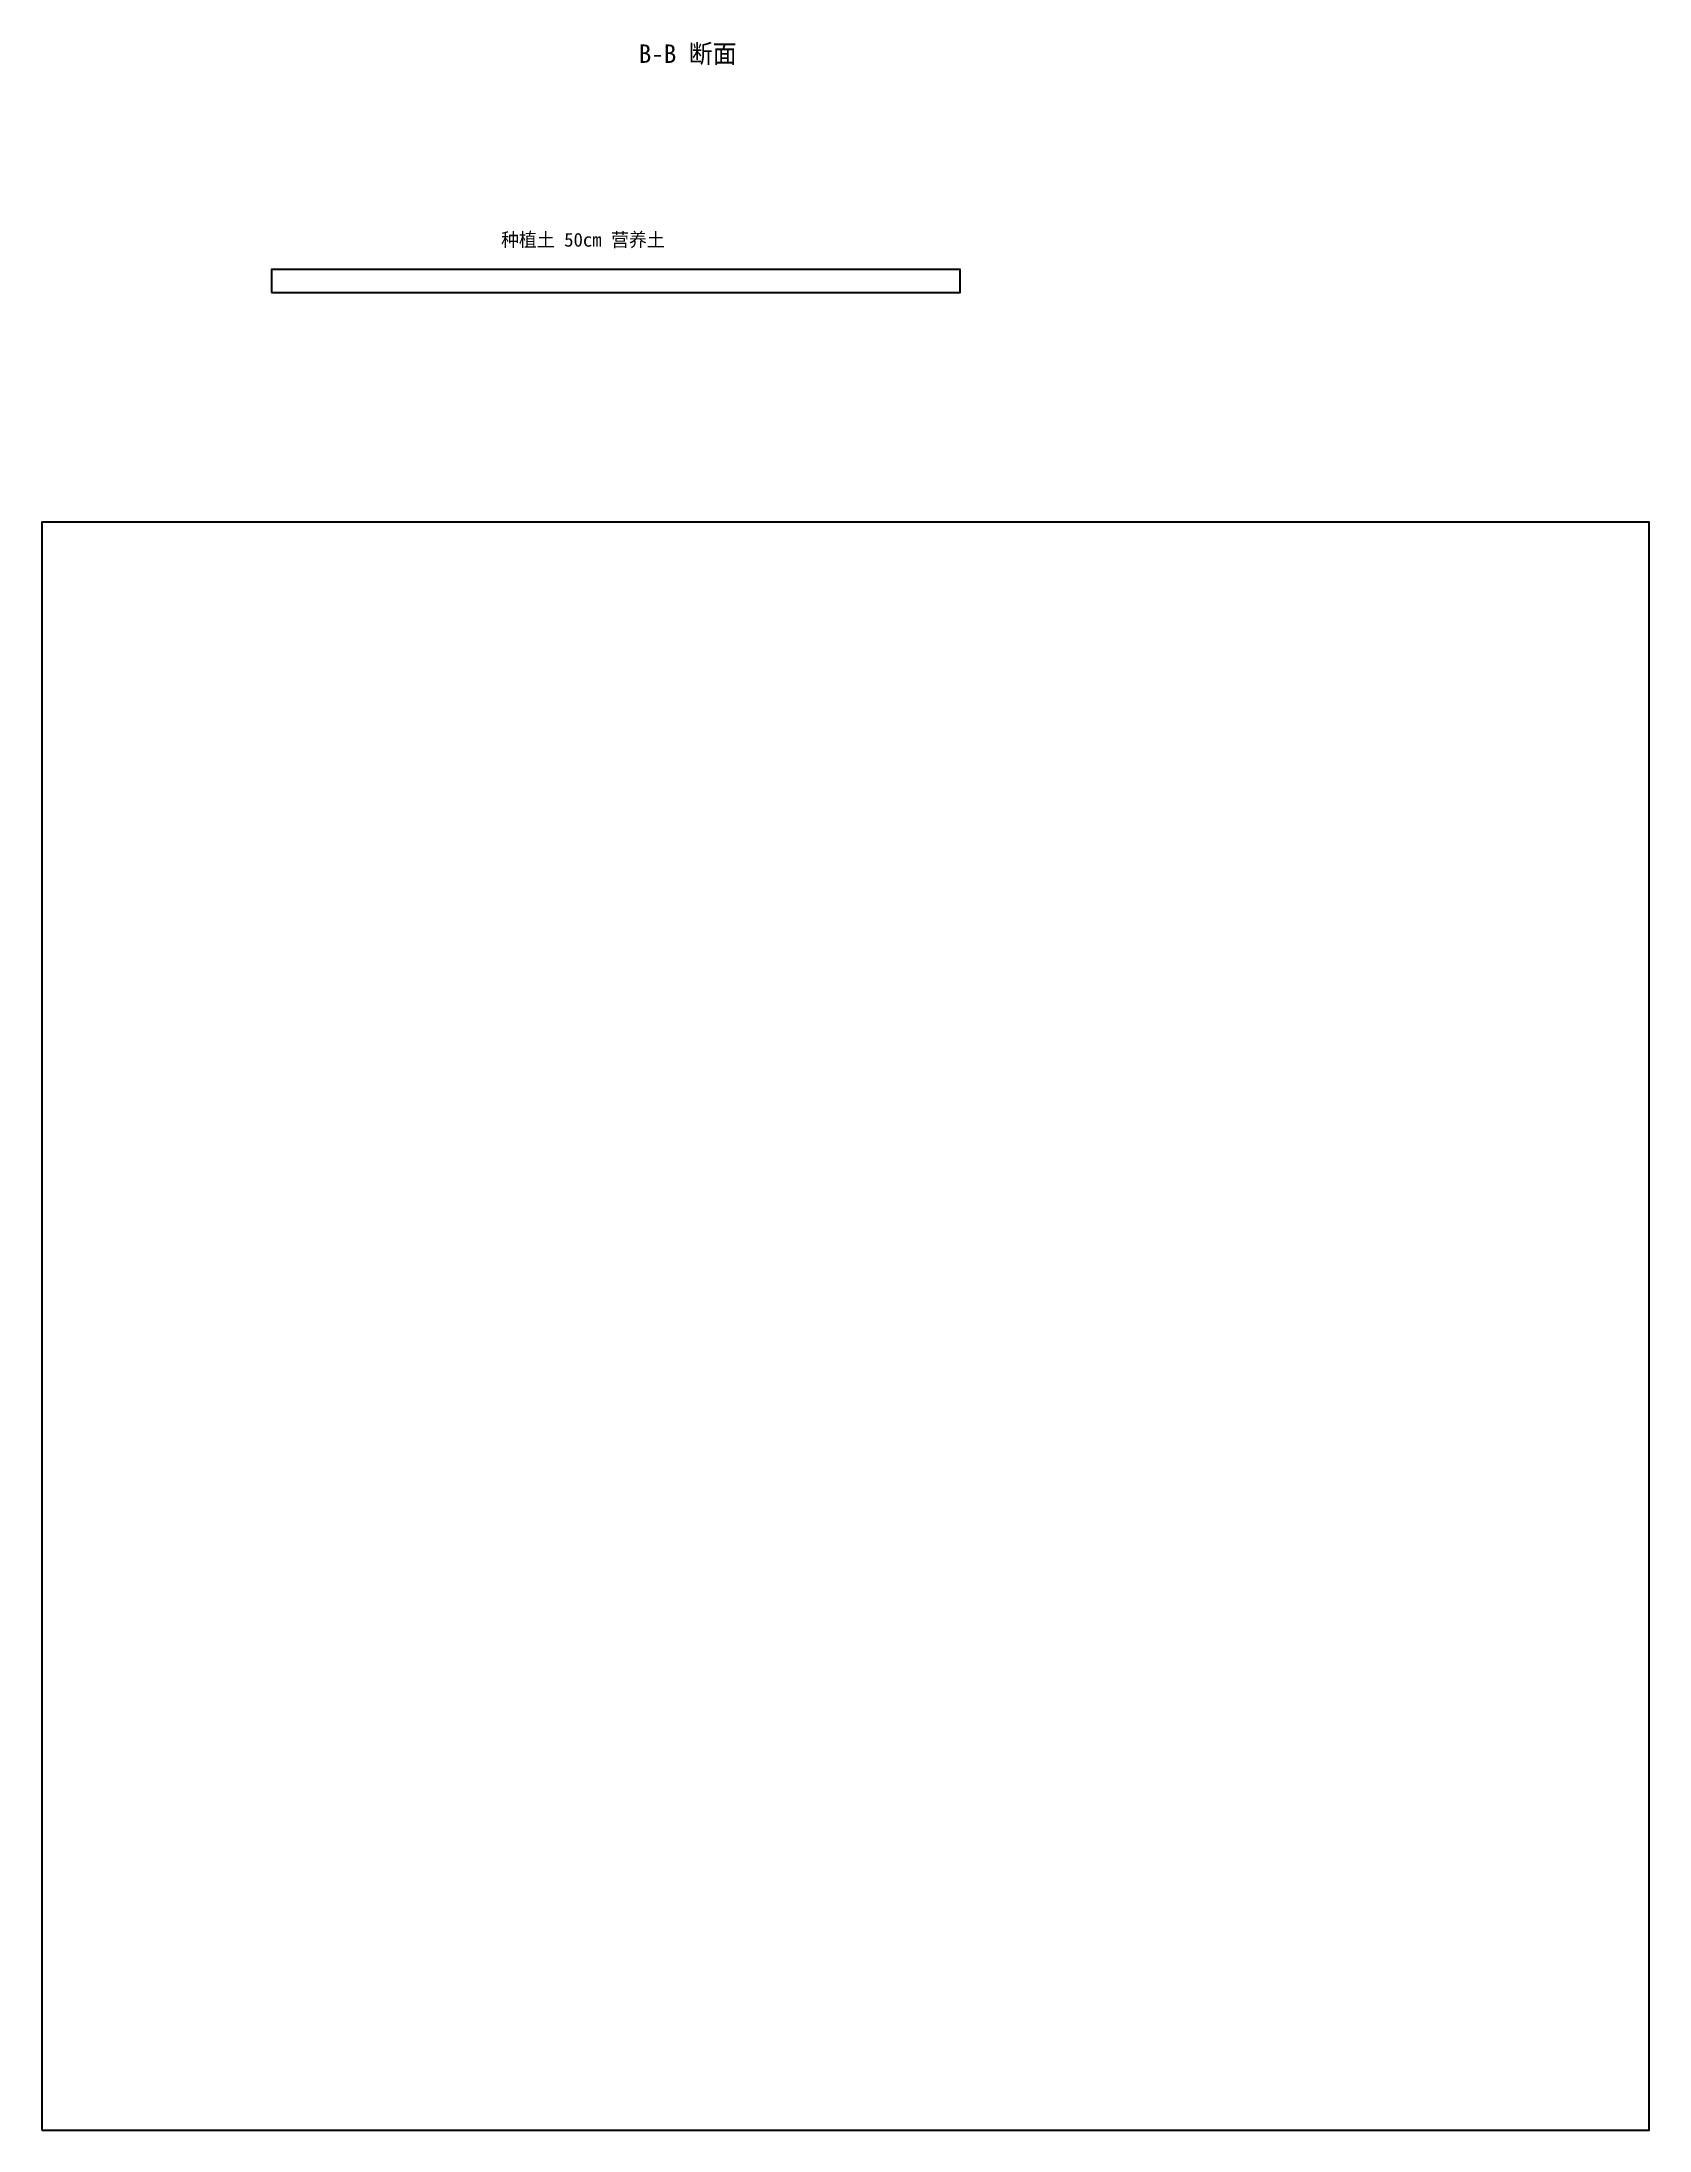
# Model space of a CAD drawing. Header units: millimetres. Extents: x -5000 to 30000, y -5000 to 40459.
import ezdxf

# ---------------------------------------------------------------- set-up
doc = ezdxf.new("R2010")
doc.units = ezdxf.units.MM

msp = doc.modelspace()

# ---------------------------------------------------------------- linework, layer by layer
at = {"layer": '图框'}
msp.add_lwpolyline([(-5000, -5000), (30000, -5000), (30000, 30000), (-5000, 30000)], close=True, dxfattribs=at)
at = {"layer": '断面-种植土'}
msp.add_lwpolyline([(0, 35000), (15000, 35000), (15000, 35500), (0, 35500)], close=True, dxfattribs=at)

# ---------------------------------------------------------------- texts
for s, height, p in [('B-B 断面', 400, (8000, 40000)), ('种植土 50cm 营养土', 300, (5000, 36000))]:
    msp.add_text(s, height=height).set_placement(p)

doc.saveas('drawing.dxf')
